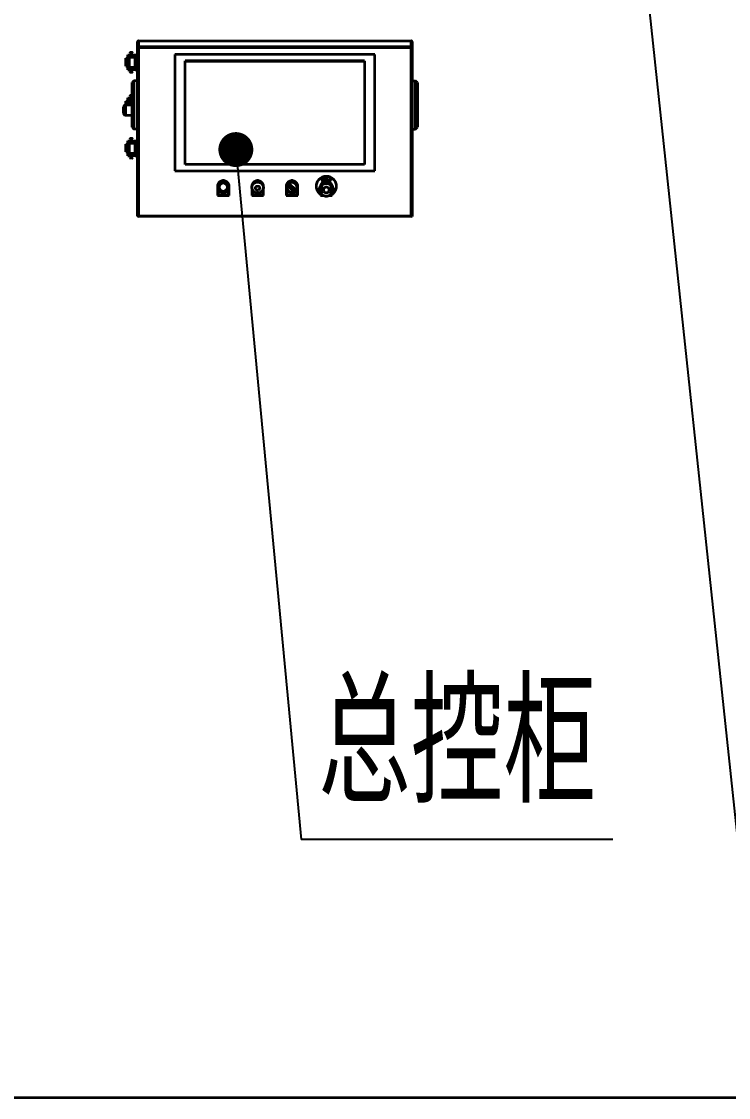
# Model space of a CAD drawing. Header units: millimetres. Extents: x 0 to 420, y 0 to 297.
# Drawn here: x 246.58 to 267.15, y 103.19 to 134.49 of the extents above; entities that cross this region are included whole.
import ezdxf

# ---------------------------------------------------------------- set-up
doc = ezdxf.new("R2010")
doc.units = ezdxf.units.MM
doc.layers.add('尺寸线层', color=150, linetype='Continuous')
doc.styles.add('SLDTEXTSTYLE0', font='TXT', dxfattribs={"width": 0.7, "bigfont": 'bigfont'})
doc.dimstyles.new('SLDDIMSTYLE1', dxfattribs={"dimtxt": 0.18, "dimasz": 1.016, "dimexe": 0, "dimexo": 0.0625, "dimgap": 0, "dimtad": 0, "dimtih": 1, "dimtoh": 1, "dimdec": 0, "dimrnd": 1e-09, "dimzin": 0, "dimdsep": 46, "dimtxsty": 'Standard', "dimblk1": 'DOT', "dimblk2": 'DOT', "dimsah": 1, "dimcen": 0.09, "dimadec": 0, "dimazin": 0, "dimtfac": 1.016, "dimtdec": 0, "dimtofl": 0, "dimtmove": 0, "dimatfit": 3, "dimldrblk": 'DOT', "dimfxl": 0, "dimfrac": 2, "dimtolj": 1, "dimtzin": 0, "dimarcsym": 0})

# ---------------------------------------------------------------- blocks, each defined once
blk = doc.blocks.new('_Dot')
at = {"color": 0, "linetype": 'ByBlock', "lineweight": -2}
blk.add_line((-0.5, 0), (-1, 0), dxfattribs=at)
at = {"color": 0, "linetype": 'ByBlock', "const_width": 0.5}
blk.add_lwpolyline([(-0.25, 0, 1), (0.25, 0, 1)], format="xyb", close=True, dxfattribs=at)
blk = doc.blocks.new('SW_NOTE_0_11')
at = {"layer": '尺寸线层', "color": 0}
blk.add_line((9.074, 0), (0, 0), dxfattribs=at)
at = {"layer": '尺寸线层', "color": 0, "insert": (0.498, 4.574), "char_height": 3.5, "attachment_point": 1, "style": 'SLDTEXTSTYLE0'}
blk.add_mtext('总控柜', dxfattribs=at)

msp = doc.modelspace()

# ---------------------------------------------------------------- linework, layer by layer
at = {"color": 7, "linetype": 'Continuous', "lineweight": 35}
for p, q in [((249.9484, 133.8872), (249.9484, 133.9021)), ((249.9484, 133.7403), (249.9484, 133.8872)), ((249.9484, 128.848), (249.9484, 133.7403)), ((249.9784, 133.9321), (257.9184, 133.9321)), ((249.9784, 133.9255), (249.9784, 133.7686)), ((257.9184, 133.9255), (249.9784, 133.9255)), ((257.9184, 133.9255), (249.9784, 133.9255)), ((249.9784, 133.7303), (249.9784, 133.7686)), ((249.9784, 133.7686), (257.9184, 133.7686)), ((257.9184, 133.7303), (249.9784, 133.7303)), ((249.9784, 133.7303), (249.9784, 128.838)), ((257.9184, 133.7686), (257.9184, 133.9255)), ((257.9184, 133.7303), (257.9184, 133.7686)), ((257.9184, 128.838), (257.9184, 133.7303)), ((257.9484, 133.9021), (257.9484, 133.8872)), ((257.9484, 133.8872), (257.9484, 133.7403)), ((257.9484, 133.7403), (257.9484, 128.818)), ((249.6134, 133.4241), (249.6734, 133.4241)), ((249.6134, 133.4121), (249.6134, 133.4241)), ((249.6134, 133.4121), (249.6734, 133.4121)), ((249.6134, 133.3821), (249.6134, 133.4121)), ((249.6134, 133.3821), (249.6734, 133.3821)), ((249.6134, 133.2321), (249.6134, 133.3821)), ((249.6734, 133.447), (249.6734, 133.527)), ((249.6734, 133.527), (249.7234, 133.527)), ((249.6734, 133.1672), (249.6734, 133.447)), ((249.6734, 133.447), (249.7234, 133.447)), ((249.7234, 133.4471), (249.7234, 133.5271)), ((249.7234, 133.5271), (249.8884, 133.5271)), ((249.8884, 133.4471), (249.7234, 133.4471)), ((249.7234, 133.1672), (249.7234, 133.447)), ((249.7334, 133.5901), (249.7334, 133.5821)), ((249.8034, 133.5901), (249.7334, 133.5901)), ((249.8034, 133.5821), (249.7334, 133.5821)), ((249.7354, 133.5921), (249.8014, 133.5921)), ((249.7484, 133.5821), (249.7484, 133.5271)), ((249.7884, 133.5271), (249.7884, 133.5821)), ((249.8034, 133.5821), (249.8034, 133.5901)), ((249.8834, 133.1971), (249.8834, 133.4171)), ((249.8834, 133.4171), (249.8884, 133.4171)), ((249.8884, 133.5271), (249.9184, 133.5271)), ((249.8884, 133.4871), (249.8884, 133.5271)), ((249.8884, 133.4871), (249.9184, 133.4871)), ((249.8884, 133.4171), (249.8884, 133.4871)), ((249.9184, 133.5371), (249.9484, 133.5371)), ((249.9184, 133.4871), (249.9184, 133.5371)), ((249.9484, 133.4871), (249.9184, 133.4871)), ((249.9184, 133.1271), (249.9184, 133.4871)), ((256.8609, 133.5365), (251.0359, 133.5365)), ((251.0359, 133.5365), (251.0359, 130.1535)), ((256.5609, 133.348), (251.3359, 133.348)), ((251.3359, 133.3447), (251.3359, 133.348)), ((256.5609, 133.3447), (256.5609, 133.348)), ((256.8609, 130.1535), (256.8609, 133.5365)), ((249.6134, 133.2321), (249.6734, 133.2321)), ((249.6134, 133.2139), (249.6134, 133.2321)), ((249.6134, 133.2139), (249.6734, 133.2139)), ((249.6134, 133.2121), (249.6134, 133.2139)), ((249.6134, 133.2121), (249.6734, 133.2121)), ((249.6134, 133.2001), (249.6134, 133.2121)), ((249.6134, 133.2001), (249.6734, 133.2001)), ((249.6734, 133.1672), (249.7234, 133.1672)), ((249.6734, 133.0872), (249.6734, 133.1672)), ((249.6734, 133.0872), (249.7234, 133.0872)), ((249.7234, 133.1671), (249.8884, 133.1671)), ((249.7234, 133.0871), (249.7234, 133.1671)), ((249.8884, 133.0871), (249.7234, 133.0871)), ((249.7484, 133.0871), (249.7484, 133.0321)), ((249.7884, 133.0321), (249.7884, 133.0871)), ((249.8834, 133.1971), (249.8884, 133.1971)), ((249.8884, 133.1271), (249.8884, 133.1971)), ((249.8884, 133.1271), (249.9184, 133.1271)), ((249.8884, 133.0871), (249.8884, 133.1271)), ((249.8884, 133.0871), (249.9184, 133.0871)), ((249.9184, 133.1271), (249.9484, 133.1271)), ((249.9184, 133.0771), (249.9184, 133.1271)), ((249.9484, 133.0771), (249.9184, 133.0771)), ((251.3359, 133.3447), (256.5609, 133.3447)), ((251.3359, 130.3386), (251.3359, 133.3447)), ((256.5609, 133.3447), (256.5609, 130.3386)), ((249.7334, 133.0321), (249.7334, 133.0241)), ((249.8034, 133.0321), (249.7334, 133.0321)), ((249.7334, 133.0241), (249.8034, 133.0241)), ((249.8014, 133.0221), (249.7354, 133.0221)), ((249.8306, 132.7493), (249.7984, 132.7171)), ((249.8034, 133.0241), (249.8034, 133.0321)), ((249.8484, 132.7671), (249.8306, 132.7493)), ((249.8306, 131.385), (249.8306, 132.7493)), ((249.8484, 132.7671), (249.8484, 131.3671)), ((249.9484, 132.7671), (249.8484, 132.7671)), ((257.9484, 132.7671), (258.0484, 132.7671)), ((258.0484, 131.3671), (258.0484, 132.7671)), ((258.0663, 132.7493), (258.0484, 132.7671)), ((258.0663, 132.7493), (258.0663, 131.385)), ((258.0984, 132.7171), (258.0663, 132.7493)), ((249.7984, 131.4171), (249.7984, 132.7171)), ((258.0984, 132.7171), (258.0984, 131.4171)), ((249.6134, 132.1741), (249.6734, 132.1741)), ((249.6134, 132.1621), (249.6134, 132.1741)), ((249.6134, 132.1621), (249.6734, 132.1621)), ((249.6134, 132.1321), (249.6134, 132.1621)), ((249.6134, 132.0657), (249.6134, 132.1321)), ((249.6134, 132.1321), (249.6734, 132.1321)), ((249.6734, 132.197), (249.6734, 132.277)), ((249.6734, 132.277), (249.7234, 132.277)), ((249.6734, 132.0657), (249.6734, 132.197)), ((249.6734, 132.197), (249.7234, 132.197)), ((249.7234, 132.1971), (249.7234, 132.2771)), ((249.7234, 132.2771), (249.7984, 132.2771)), ((249.7984, 132.1971), (249.7234, 132.1971)), ((249.7234, 132.0657), (249.7234, 132.197)), ((249.7334, 132.3401), (249.7334, 132.3321)), ((249.7984, 132.3401), (249.7334, 132.3401)), ((249.7984, 132.3321), (249.7334, 132.3321)), ((249.7354, 132.3421), (249.7984, 132.3421)), ((249.7484, 132.3321), (249.7484, 132.2771)), ((249.7884, 132.2771), (249.7884, 132.3321)), ((249.5484, 131.8157), (249.5484, 132.0157)), ((249.5984, 132.0657), (249.5984, 131.7657)), ((249.5984, 132.0657), (249.7984, 132.0657)), ((249.5984, 131.7657), (249.7984, 131.7657)), ((249.7984, 131.4171), (249.8306, 131.385)), ((249.8306, 131.385), (249.8484, 131.3671)), ((249.9484, 131.3671), (249.8484, 131.3671)), ((257.9484, 131.3671), (258.0484, 131.3671)), ((258.0484, 131.3671), (258.0663, 131.385)), ((258.0663, 131.385), (258.0984, 131.4171)), ((249.6134, 130.9241), (249.6734, 130.9241)), ((249.6134, 130.9121), (249.6134, 130.9241)), ((249.6134, 130.9121), (249.6734, 130.9121)), ((249.6134, 130.8821), (249.6134, 130.9121)), ((249.6134, 130.8821), (249.6734, 130.8821)), ((249.6134, 130.7321), (249.6134, 130.8821)), ((249.6734, 130.947), (249.6734, 131.027)), ((249.6734, 131.027), (249.7234, 131.027)), ((249.6734, 130.6672), (249.6734, 130.947)), ((249.6734, 130.947), (249.7234, 130.947)), ((249.7234, 130.9471), (249.7234, 131.0271)), ((249.7234, 131.0271), (249.8884, 131.0271)), ((249.8884, 130.9471), (249.7234, 130.9471)), ((249.7234, 130.6672), (249.7234, 130.947)), ((249.7334, 131.0901), (249.7334, 131.0821)), ((249.8034, 131.0901), (249.7334, 131.0901)), ((249.8034, 131.0821), (249.7334, 131.0821)), ((249.7354, 131.0921), (249.8014, 131.0921)), ((249.7484, 131.0821), (249.7484, 131.0271)), ((249.7884, 131.0271), (249.7884, 131.0821)), ((249.8034, 131.0821), (249.8034, 131.0901)), ((249.8834, 130.9171), (249.8884, 130.9171)), ((249.8834, 130.6971), (249.8834, 130.9171)), ((249.8884, 130.9871), (249.8884, 131.0271)), ((249.8884, 131.0271), (249.9184, 131.0271)), ((249.8884, 130.9871), (249.9184, 130.9871)), ((249.8884, 130.9171), (249.8884, 130.9871)), ((249.9184, 131.0371), (249.9484, 131.0371)), ((249.9184, 130.9871), (249.9184, 131.0371)), ((249.9484, 130.9871), (249.9184, 130.9871)), ((249.9184, 130.6271), (249.9184, 130.9871)), ((249.6134, 130.7321), (249.6734, 130.7321)), ((249.6134, 130.7139), (249.6134, 130.7321)), ((249.6134, 130.7139), (249.6734, 130.7139)), ((249.6134, 130.7121), (249.6134, 130.7139)), ((249.6134, 130.7121), (249.6734, 130.7121)), ((249.6134, 130.7001), (249.6134, 130.7121)), ((249.6134, 130.7001), (249.6734, 130.7001)), ((249.6734, 130.5872), (249.6734, 130.6672)), ((249.6734, 130.6672), (249.7234, 130.6672)), ((249.6734, 130.5872), (249.7234, 130.5872)), ((249.7234, 130.6671), (249.8884, 130.6671)), ((249.7234, 130.5871), (249.7234, 130.6671)), ((249.8884, 130.5871), (249.7234, 130.5871)), ((249.7334, 130.5321), (249.7334, 130.5241)), ((249.8034, 130.5321), (249.7334, 130.5321)), ((249.7484, 130.5871), (249.7484, 130.5321)), ((249.7884, 130.5321), (249.7884, 130.5871)), ((249.8034, 130.5241), (249.8034, 130.5321)), ((249.8834, 130.6971), (249.8884, 130.6971)), ((249.8884, 130.6271), (249.8884, 130.6971)), ((249.8884, 130.6271), (249.9184, 130.6271)), ((249.8884, 130.5871), (249.8884, 130.6271)), ((249.8884, 130.5871), (249.9184, 130.5871)), ((249.9184, 130.6271), (249.9484, 130.6271)), ((249.9184, 130.5771), (249.9184, 130.6271)), ((249.9484, 130.5771), (249.9184, 130.5771)), ((249.7334, 130.5241), (249.8034, 130.5241)), ((249.8014, 130.5221), (249.7354, 130.5221)), ((256.5609, 130.3386), (251.3359, 130.3386)), ((251.0359, 130.1535), (256.8609, 130.1535)), ((255.2965, 129.9132), (255.3174, 129.9132)), ((255.2965, 129.8783), (255.2965, 129.9132)), ((255.3174, 129.9099), (255.2999, 129.9099)), ((255.2999, 129.9099), (255.2999, 129.9096)), ((255.2999, 129.9096), (255.2999, 129.8989)), ((255.3174, 129.9096), (255.2999, 129.9096)), ((255.3174, 129.9132), (255.3174, 129.9096)), ((255.3222, 129.8783), (255.3271, 129.9132)), ((255.3291, 129.9038), (255.3255, 129.8786)), ((255.3291, 129.9034), (255.3255, 129.8783)), ((255.3271, 129.9132), (255.3276, 129.9132)), ((255.3276, 129.9132), (255.3428, 129.8845)), ((255.3425, 129.8786), (255.3291, 129.9038)), ((255.3291, 129.9038), (255.3291, 129.9034)), ((255.3425, 129.8783), (255.3291, 129.9034)), ((255.3428, 129.8845), (255.3581, 129.9132)), ((255.3566, 129.9037), (255.3432, 129.8786)), ((255.3566, 129.9034), (255.3432, 129.8783)), ((255.3602, 129.8786), (255.3566, 129.9037)), ((255.3566, 129.9037), (255.3566, 129.9034)), ((255.3602, 129.8783), (255.3566, 129.9034)), ((255.3581, 129.9132), (255.3586, 129.9132)), ((255.3586, 129.9132), (255.3635, 129.8783)), ((255.3711, 129.9132), (255.392, 129.9132)), ((255.3711, 129.8783), (255.3711, 129.9132)), ((255.392, 129.9099), (255.3744, 129.9099)), ((255.3744, 129.9099), (255.3744, 129.9096)), ((255.3744, 129.9096), (255.3744, 129.8989)), ((255.392, 129.9096), (255.3744, 129.9096)), ((255.392, 129.9132), (255.392, 129.9096)), ((255.3986, 129.9132), (255.4061, 129.9132)), ((255.3986, 129.8783), (255.3986, 129.9132)), ((255.4089, 129.9099), (255.402, 129.9099)), ((255.402, 129.9099), (255.402, 129.9096)), ((255.402, 129.9096), (255.402, 129.898)), ((255.4089, 129.9096), (255.402, 129.9096)), ((255.4089, 129.9099), (255.4089, 129.9096)), ((255.4186, 129.9042), (255.4186, 129.9039)), ((255.4479, 129.9108), (255.4479, 129.9105)), ((255.4647, 129.9076), (255.4618, 129.905)), ((255.4647, 129.9072), (255.4618, 129.9047)), ((255.4618, 129.905), (255.4618, 129.9047)), ((255.4746, 129.9132), (255.4955, 129.9132)), ((255.4746, 129.8783), (255.4746, 129.9132)), ((255.4955, 129.9099), (255.478, 129.9099)), ((255.478, 129.9099), (255.478, 129.9096)), ((255.478, 129.9096), (255.478, 129.8989)), ((255.4955, 129.9096), (255.478, 129.9096)), ((255.4955, 129.9132), (255.4955, 129.9096)), ((255.5022, 129.9132), (255.5029, 129.9132)), ((255.5022, 129.8783), (255.5022, 129.9132)), ((255.5029, 129.9132), (255.5273, 129.8857)), ((255.5299, 129.8786), (255.5055, 129.906)), ((255.5055, 129.906), (255.5055, 129.9057)), ((255.5299, 129.8783), (255.5055, 129.9057)), ((255.5055, 129.9057), (255.5055, 129.8783)), ((255.5273, 129.9132), (255.5307, 129.9132)), ((255.5273, 129.8857), (255.5273, 129.9132)), ((255.5307, 129.9132), (255.5307, 129.8783)), ((255.558, 129.9108), (255.558, 129.9105)), ((255.5744, 129.9071), (255.5714, 129.905)), ((255.5744, 129.9068), (255.5714, 129.9047)), ((255.5714, 129.905), (255.5714, 129.9047)), ((255.5791, 129.9132), (255.5829, 129.9132)), ((255.591, 129.8949), (255.5791, 129.9132)), ((255.591, 129.8952), (255.5793, 129.9132)), ((255.5829, 129.9132), (255.5926, 129.8982)), ((255.5926, 129.8982), (255.6024, 129.9132)), ((255.6062, 129.9132), (255.5943, 129.8949)), ((255.606, 129.9132), (255.5943, 129.8952)), ((255.6024, 129.9132), (255.6062, 129.9132)), ((252.2784, 129.6952), (252.2784, 129.4313)), ((252.2784, 129.6952), (252.2784, 129.4313)), ((252.279, 129.6952), (252.279, 129.6752)), ((252.6178, 129.6752), (252.6178, 129.6952)), ((252.6184, 129.4313), (252.6184, 129.6952)), ((252.6184, 129.4313), (252.6184, 129.6952)), ((253.2784, 129.6952), (253.2784, 129.4313)), ((253.2784, 129.6952), (253.2784, 129.4313)), ((253.6184, 129.4313), (253.6184, 129.6952)), ((253.6184, 129.4313), (253.6184, 129.6952)), ((254.2784, 129.6952), (254.2784, 129.4313)), ((254.2784, 129.6952), (254.2784, 129.4313)), ((254.279, 129.6952), (254.279, 129.6752)), ((254.3006, 129.6752), (254.3006, 129.6685)), ((254.3359, 129.7452), (254.3359, 129.7151)), ((254.36, 129.7718), (254.3388, 129.7518)), ((254.3388, 129.7518), (254.3388, 129.7218)), ((254.3388, 129.7218), (254.36, 129.7418)), ((254.339, 129.7078), (254.5229, 129.5345)), ((254.3671, 129.7318), (254.3459, 129.7118)), ((254.3459, 129.7118), (254.5298, 129.5385)), ((254.36, 129.7418), (254.36, 129.7718)), ((254.551, 129.5585), (254.3671, 129.7318)), ((254.3742, 129.7718), (254.3742, 129.7418)), ((254.558, 129.5985), (254.3742, 129.7718)), ((254.3742, 129.7418), (254.558, 129.5685)), ((254.4794, 129.6217), (254.4628, 129.6061)), ((254.4628, 129.6061), (254.5287, 129.544)), ((254.4628, 129.6061), (254.5287, 129.544)), ((254.5453, 129.5596), (254.4794, 129.6217)), ((254.558, 129.5685), (254.558, 129.5985)), ((254.561, 129.5618), (254.561, 129.5919)), ((254.5963, 129.6685), (254.5963, 129.6752)), ((254.6178, 129.6752), (254.6178, 129.6952)), ((254.6184, 129.4313), (254.6184, 129.6952)), ((254.6184, 129.4313), (254.6184, 129.6952)), ((255.1484, 129.7052), (255.1484, 129.6986)), ((255.2484, 129.6218), (255.2484, 129.5984)), ((255.2749, 129.5954), (255.2749, 129.5951)), ((255.3232, 129.6974), (255.2901, 129.6863)), ((255.2901, 129.6863), (255.3004, 129.6804)), ((255.2904, 129.6864), (255.3004, 129.6807)), ((255.2909, 129.5954), (255.2909, 129.5951)), ((255.3174, 129.8786), (255.2965, 129.8786)), ((255.3174, 129.8783), (255.2965, 129.8783)), ((255.2999, 129.8989), (255.3174, 129.8989)), ((255.3174, 129.8956), (255.2999, 129.8956)), ((255.2999, 129.8956), (255.2999, 129.8953)), ((255.2999, 129.8953), (255.2999, 129.8818)), ((255.3174, 129.8953), (255.2999, 129.8953)), ((255.2999, 129.8818), (255.3174, 129.8818)), ((255.3004, 129.6807), (255.3004, 129.6804)), ((255.314, 129.6728), (255.3232, 129.6676)), ((255.314, 129.6728), (255.314, 129.6725)), ((255.314, 129.6725), (255.3232, 129.6672)), ((255.3174, 129.8989), (255.3174, 129.8953)), ((255.3174, 129.8818), (255.3174, 129.8783)), ((255.3255, 129.8786), (255.3222, 129.8786)), ((255.3255, 129.8783), (255.3222, 129.8783)), ((255.3232, 129.6672), (255.3232, 129.6974)), ((255.3255, 129.8786), (255.3255, 129.8783)), ((255.3432, 129.8786), (255.3425, 129.8786)), ((255.3425, 129.8786), (255.3425, 129.8783)), ((255.3432, 129.8783), (255.3425, 129.8783)), ((255.3432, 129.8786), (255.3432, 129.8783)), ((255.3635, 129.8786), (255.3602, 129.8786)), ((255.3602, 129.8786), (255.3602, 129.8783)), ((255.3635, 129.8783), (255.3602, 129.8783)), ((255.392, 129.8786), (255.3711, 129.8786)), ((255.392, 129.8783), (255.3711, 129.8783)), ((255.3744, 129.8989), (255.392, 129.8989)), ((255.392, 129.8956), (255.3744, 129.8956)), ((255.3744, 129.8956), (255.3744, 129.8953)), ((255.3744, 129.8953), (255.3744, 129.8818)), ((255.392, 129.8953), (255.3744, 129.8953)), ((255.3744, 129.8818), (255.392, 129.8818)), ((255.392, 129.8989), (255.392, 129.8953)), ((255.392, 129.8818), (255.392, 129.8783)), ((255.402, 129.8786), (255.3986, 129.8786)), ((255.402, 129.8783), (255.3986, 129.8783)), ((255.402, 129.898), (255.4088, 129.8979)), ((255.4047, 129.8947), (255.402, 129.8947)), ((255.402, 129.8947), (255.402, 129.8944)), ((255.402, 129.8944), (255.402, 129.8783)), ((255.4047, 129.8944), (255.402, 129.8944)), ((255.4183, 129.8786), (255.4047, 129.8947)), ((255.4047, 129.8947), (255.4047, 129.8944)), ((255.4183, 129.8783), (255.4047, 129.8944)), ((255.4088, 129.8947), (255.4088, 129.8944)), ((255.4088, 129.8944), (255.4224, 129.8783)), ((255.4221, 129.8786), (255.4183, 129.8786)), ((255.4183, 129.8786), (255.4183, 129.8783)), ((255.4224, 129.8783), (255.4183, 129.8783)), ((255.4314, 129.8962), (255.4314, 129.8959)), ((255.4326, 129.8843), (255.4326, 129.884)), ((255.4487, 129.8777), (255.4487, 129.8774)), ((255.4514, 129.8953), (255.467, 129.8953)), ((255.4514, 129.8917), (255.4514, 129.8953)), ((255.4637, 129.892), (255.4514, 129.892)), ((255.4637, 129.8917), (255.4514, 129.8917)), ((255.4637, 129.892), (255.4637, 129.8917)), ((255.4955, 129.8786), (255.4746, 129.8786)), ((255.4955, 129.8783), (255.4746, 129.8783)), ((255.478, 129.8989), (255.4955, 129.8989)), ((255.4955, 129.8956), (255.478, 129.8956)), ((255.478, 129.8956), (255.478, 129.8953)), ((255.478, 129.8953), (255.478, 129.8818)), ((255.4955, 129.8953), (255.478, 129.8953)), ((255.478, 129.8818), (255.4955, 129.8818)), ((255.4955, 129.8989), (255.4955, 129.8953)), ((255.4955, 129.8818), (255.4955, 129.8783)), ((255.5055, 129.8786), (255.5022, 129.8786)), ((255.5055, 129.8783), (255.5022, 129.8783)), ((255.5307, 129.8786), (255.5299, 129.8786)), ((255.5299, 129.8786), (255.5299, 129.8783)), ((255.5307, 129.8783), (255.5299, 129.8783)), ((255.5416, 129.896), (255.5416, 129.8957)), ((255.543, 129.8838), (255.543, 129.8835)), ((255.5582, 129.8777), (255.5582, 129.8774)), ((255.5752, 129.7068), (255.5635, 129.6964)), ((255.5714, 129.8868), (255.5744, 129.8847)), ((255.591, 129.8952), (255.591, 129.8949)), ((255.591, 129.8783), (255.591, 129.8949)), ((255.5943, 129.8786), (255.591, 129.8786)), ((255.5943, 129.8783), (255.591, 129.8783)), ((255.5943, 129.8952), (255.5943, 129.8949)), ((255.5943, 129.8949), (255.5943, 129.8783)), ((255.6059, 129.5951), (255.6059, 129.5954)), ((255.622, 129.5951), (255.622, 129.5954)), ((255.6484, 129.5984), (255.6484, 129.6218)), ((255.7484, 129.6986), (255.7484, 129.7052)), ((252.2784, 129.4313), (252.6184, 129.4313)), ((252.2784, 129.4313), (252.6184, 129.4313)), ((252.3893, 129.5256), (252.2984, 129.5256)), ((252.2984, 129.5256), (252.2984, 129.4501)), ((252.3893, 129.5256), (252.2984, 129.5256)), ((252.2984, 129.5256), (252.2984, 129.4501)), ((252.2984, 129.4518), (252.5984, 129.4518)), ((252.2984, 129.4518), (252.5984, 129.4518)), ((252.2984, 129.4501), (252.5984, 129.4501)), ((252.2984, 129.4501), (252.5984, 129.4501)), ((252.5984, 129.5256), (252.5075, 129.5256)), ((252.5984, 129.5256), (252.5075, 129.5256)), ((252.5984, 129.4501), (252.5984, 129.5256)), ((252.5984, 129.4501), (252.5984, 129.5256)), ((253.2784, 129.4313), (253.6184, 129.4313)), ((253.2784, 129.4313), (253.6184, 129.4313)), ((253.3726, 129.5256), (253.2984, 129.5256)), ((253.2984, 129.5256), (253.2984, 129.4501)), ((253.3726, 129.5256), (253.2984, 129.5256)), ((253.2984, 129.5256), (253.2984, 129.4501)), ((253.2984, 129.4518), (253.5984, 129.4518)), ((253.2984, 129.4518), (253.5984, 129.4518)), ((253.2984, 129.4501), (253.5984, 129.4501)), ((253.2984, 129.4501), (253.5984, 129.4501)), ((253.3182, 129.568), (253.3206, 129.5653)), ((253.5984, 129.5256), (253.5243, 129.5256)), ((253.5984, 129.5256), (253.5243, 129.5256)), ((253.5763, 129.5653), (253.5786, 129.568)), ((253.5984, 129.4501), (253.5984, 129.5256)), ((253.5984, 129.4501), (253.5984, 129.5256)), ((254.2784, 129.4313), (254.6184, 129.4313)), ((254.2784, 129.4313), (254.6184, 129.4313)), ((254.3893, 129.5256), (254.2984, 129.5256)), ((254.2984, 129.5256), (254.2984, 129.4501)), ((254.3893, 129.5256), (254.2984, 129.5256)), ((254.2984, 129.5256), (254.2984, 129.4501)), ((254.2984, 129.4518), (254.5984, 129.4518)), ((254.2984, 129.4518), (254.5984, 129.4518)), ((254.2984, 129.4501), (254.5984, 129.4501)), ((254.2984, 129.4501), (254.5984, 129.4501)), ((254.5984, 129.5256), (254.5075, 129.5256)), ((254.5984, 129.5256), (254.5075, 129.5256)), ((254.5287, 129.544), (254.5453, 129.5596)), ((254.5287, 129.544), (254.5452, 129.5596)), ((254.5287, 129.544), (254.5287, 129.544)), ((254.5298, 129.5385), (254.551, 129.5585)), ((254.5366, 129.5345), (254.5578, 129.5545)), ((254.5984, 129.4501), (254.5984, 129.5256)), ((254.5984, 129.4501), (254.5984, 129.5256)), ((255.2784, 129.4991), (255.2784, 129.4313)), ((255.2784, 129.4313), (255.3559, 129.4313)), ((255.2984, 129.4737), (255.2984, 129.4501)), ((255.2984, 129.4518), (255.3227, 129.4518)), ((255.2984, 129.4501), (255.3249, 129.4501)), ((255.3216, 129.4837), (255.3332, 129.4939)), ((255.3216, 129.4834), (255.3334, 129.4937)), ((255.3216, 129.4837), (255.3216, 129.4834)), ((255.541, 129.4313), (255.6184, 129.4313)), ((255.5737, 129.5229), (255.5669, 129.4858)), ((255.5669, 129.4858), (255.6068, 129.5038)), ((255.567, 129.4862), (255.6065, 129.504)), ((255.572, 129.4501), (255.5984, 129.4501)), ((255.5828, 129.5176), (255.5737, 129.5229)), ((255.5742, 129.4518), (255.5984, 129.4518)), ((255.5965, 129.5101), (255.5965, 129.5098)), ((255.6068, 129.5038), (255.5965, 129.5098)), ((255.5984, 129.4501), (255.5984, 129.4737)), ((255.6184, 129.4313), (255.6184, 129.4991)), ((249.9784, 128.838), (257.9184, 128.838)), ((249.9784, 128.818), (249.9784, 128.838)), ((257.9467, 128.818), (249.9784, 128.818)), ((60.597, 103.1922), (370.597, 103.1922))]:
    msp.add_line(p, q, dxfattribs=at)
at = {"color": 7, "linetype": 'Continuous', "lineweight": 35, "flags": 128}
for points in [[(249.9484, 133.7403), (249.949, 133.7383), (249.9507, 133.7364), (249.9535, 133.7347), (249.9572, 133.7332), (249.9618, 133.7319), (249.967, 133.731), (249.9726, 133.7304), (249.9784, 133.7303)], [(257.9184, 133.7303), (257.9243, 133.7304), (257.9299, 133.731), (257.9351, 133.7319), (257.9397, 133.7332), (257.9434, 133.7347), (257.9462, 133.7364), (257.9479, 133.7383), (257.9484, 133.7403)], [(255.4484, 129.988), (255.416, 129.9864), (255.3839, 129.9814), (255.3526, 129.9732), (255.3225, 129.9619), (255.2938, 129.9475), (255.2669, 129.9304), (255.2421, 129.9105), (255.2198, 129.8883), (255.2001, 129.8639), (255.1834, 129.8377), (255.1697, 129.8099), (255.1594, 129.7809), (255.1524, 129.751), (255.1489, 129.7205), (255.1484, 129.7052)], [(255.4484, 129.9814), (255.416, 129.9797), (255.3839, 129.9747), (255.3526, 129.9665), (255.3225, 129.9552), (255.2938, 129.9409), (255.2669, 129.9237), (255.2421, 129.9039), (255.2198, 129.8816), (255.2001, 129.8573), (255.1834, 129.831), (255.1697, 129.8032), (255.1594, 129.7742), (255.1524, 129.7443), (255.1489, 129.7139), (255.1489, 129.6833), (255.1524, 129.6528), (255.1594, 129.6229), (255.1697, 129.5939), (255.1834, 129.5661), (255.2001, 129.5399), (255.2198, 129.5155), (255.2421, 129.4933), (255.2669, 129.4734), (255.2784, 129.4656)], [(255.7484, 129.7052), (255.748, 129.7205), (255.7445, 129.751), (255.7375, 129.7809), (255.7271, 129.8099), (255.7135, 129.8377), (255.6967, 129.8639), (255.6771, 129.8883), (255.6547, 129.9105), (255.63, 129.9304), (255.6031, 129.9475), (255.5744, 129.9619), (255.5442, 129.9732), (255.5129, 129.9814), (255.4809, 129.9864), (255.4484, 129.988)], [(255.6184, 129.4656), (255.63, 129.4734), (255.6547, 129.4933), (255.6771, 129.5155), (255.6967, 129.5399), (255.7135, 129.5661), (255.7271, 129.5939), (255.7375, 129.6229), (255.7445, 129.6528), (255.748, 129.6833), (255.748, 129.7139), (255.7445, 129.7443), (255.7375, 129.7742), (255.7271, 129.8032), (255.7135, 129.831), (255.6967, 129.8573), (255.6771, 129.8816), (255.6547, 129.9039), (255.63, 129.9237), (255.6031, 129.9409), (255.5744, 129.9552), (255.5442, 129.9665), (255.5129, 129.9747), (255.4809, 129.9797), (255.4484, 129.9814)], [(252.6184, 129.7052), (252.6165, 129.7291), (252.6109, 129.7525), (252.6016, 129.7748), (252.5889, 129.7955), (252.5731, 129.8142), (252.5544, 129.8305), (252.5334, 129.844), (252.5105, 129.8544), (252.4863, 129.8615), (252.4611, 129.865), (252.4357, 129.865), (252.4106, 129.8615), (252.3863, 129.8544), (252.3634, 129.844), (252.3424, 129.8305), (252.3238, 129.8142), (252.308, 129.7955), (252.2953, 129.7748), (252.286, 129.7525), (252.2803, 129.7291), (252.2784, 129.7052)], [(252.6184, 129.7052), (252.6165, 129.7291), (252.6109, 129.7525), (252.6016, 129.7748), (252.5889, 129.7955), (252.5731, 129.8142), (252.5544, 129.8305), (252.5334, 129.844), (252.5105, 129.8544), (252.4863, 129.8615), (252.4611, 129.865), (252.4357, 129.865), (252.4106, 129.8615), (252.3863, 129.8544), (252.3634, 129.844), (252.3424, 129.8305), (252.3238, 129.8142), (252.308, 129.7955), (252.2953, 129.7748), (252.286, 129.7525), (252.2803, 129.7291), (252.2784, 129.7052)], [(252.6184, 129.6952), (252.6165, 129.7191), (252.6109, 129.7425), (252.6016, 129.7648), (252.5889, 129.7855), (252.5731, 129.8042), (252.5544, 129.8205), (252.5334, 129.834), (252.5105, 129.8444), (252.4863, 129.8515), (252.4611, 129.855), (252.4357, 129.855), (252.4106, 129.8515), (252.3863, 129.8444), (252.3634, 129.834), (252.3424, 129.8205), (252.3238, 129.8042), (252.308, 129.7855), (252.2953, 129.7648), (252.286, 129.7425), (252.2803, 129.7191), (252.2784, 129.6952)], [(252.6184, 129.6952), (252.6165, 129.7191), (252.6109, 129.7425), (252.6016, 129.7648), (252.5889, 129.7855), (252.5731, 129.8042), (252.5544, 129.8205), (252.5334, 129.834), (252.5105, 129.8444), (252.4863, 129.8515), (252.4611, 129.855), (252.4357, 129.855), (252.4106, 129.8515), (252.3863, 129.8444), (252.3634, 129.834), (252.3424, 129.8205), (252.3238, 129.8042), (252.308, 129.7855), (252.2953, 129.7648), (252.286, 129.7425), (252.2803, 129.7191), (252.2784, 129.6952)], [(252.4484, 129.8349), (252.4238, 129.8332), (252.3996, 129.8281), (252.3765, 129.8198), (252.355, 129.8084), (252.3354, 129.7941), (252.3182, 129.7773), (252.3038, 129.7584), (252.2925, 129.7376), (252.2845, 129.7156), (252.2801, 129.6927), (252.2792, 129.6694), (252.2819, 129.6462), (252.2881, 129.6236), (252.2978, 129.6022), (252.3107, 129.5823), (252.3265, 129.5644), (252.3449, 129.5488), (252.3655, 129.5359), (252.3879, 129.5261), (252.4116, 129.5193), (252.4361, 129.5159), (252.4608, 129.5159), (252.4853, 129.5193), (252.509, 129.5261), (252.5313, 129.5359), (252.552, 129.5488), (252.5704, 129.5644), (252.5862, 129.5823), (252.5991, 129.6022), (252.6088, 129.6236), (252.615, 129.6462), (252.6177, 129.6694), (252.6168, 129.6927), (252.6123, 129.7156), (252.6043, 129.7376), (252.593, 129.7584), (252.5786, 129.7773), (252.5615, 129.7941), (252.5419, 129.8084), (252.5203, 129.8198), (252.4972, 129.8281), (252.4731, 129.8332), (252.4484, 129.8349)], [(252.4484, 129.8146), (252.4253, 129.8128), (252.4027, 129.8077), (252.3813, 129.7994), (252.3615, 129.7879), (252.3439, 129.7737), (252.3288, 129.7571), (252.3167, 129.7385), (252.3078, 129.7183), (252.3024, 129.697), (252.3006, 129.6752), (252.3024, 129.6534), (252.3078, 129.6321), (252.3167, 129.6119), (252.3288, 129.5933), (252.3439, 129.5766), (252.3615, 129.5624), (252.3813, 129.551), (252.4027, 129.5426), (252.4253, 129.5375), (252.4484, 129.5358), (252.4716, 129.5375), (252.4941, 129.5426), (252.5156, 129.551), (252.5353, 129.5624), (252.553, 129.5766), (252.5681, 129.5933), (252.5802, 129.6119), (252.5891, 129.6321), (252.5945, 129.6534), (252.5963, 129.6752), (252.5945, 129.697), (252.5891, 129.7183), (252.5802, 129.7385), (252.5681, 129.7571), (252.553, 129.7737), (252.5353, 129.7879), (252.5156, 129.7994), (252.4941, 129.8077), (252.4716, 129.8128), (252.4484, 129.8146)], [(252.3006, 129.6769), (252.3024, 129.6567), (252.3078, 129.6355), (252.3167, 129.6153), (252.3288, 129.5966), (252.3439, 129.58), (252.3615, 129.5658), (252.3813, 129.5543), (252.4027, 129.546), (252.4253, 129.5409), (252.4484, 129.5392), (252.4716, 129.5409), (252.4941, 129.546), (252.5156, 129.5543), (252.5353, 129.5658), (252.553, 129.58), (252.5681, 129.5966), (252.5802, 129.6153), (252.5891, 129.6355), (252.5945, 129.6567), (252.5963, 129.6769)], [(252.4484, 129.7887), (252.4275, 129.787), (252.4073, 129.7818), (252.3882, 129.7735), (252.371, 129.7621), (252.3562, 129.7481), (252.3442, 129.7319), (252.3353, 129.714), (252.3299, 129.6949), (252.328, 129.6752), (252.3299, 129.6555), (252.3353, 129.6364), (252.3442, 129.6184), (252.3562, 129.6022), (252.371, 129.5883), (252.3882, 129.5769), (252.4073, 129.5685), (252.4275, 129.5634), (252.4484, 129.5617), (252.4693, 129.5634), (252.4896, 129.5685), (252.5086, 129.5769), (252.5258, 129.5883), (252.5407, 129.6022), (252.5527, 129.6184), (252.5616, 129.6364), (252.567, 129.6555), (252.5688, 129.6752), (252.567, 129.6949), (252.5616, 129.714), (252.5527, 129.7319), (252.5407, 129.7481), (252.5258, 129.7621), (252.5086, 129.7735), (252.4896, 129.7818), (252.4693, 129.787), (252.4484, 129.7887)], [(253.6184, 129.7052), (253.6165, 129.7291), (253.6109, 129.7525), (253.6016, 129.7748), (253.5889, 129.7955), (253.5731, 129.8142), (253.5544, 129.8305), (253.5334, 129.844), (253.5105, 129.8544), (253.4863, 129.8615), (253.4611, 129.865), (253.4357, 129.865), (253.4106, 129.8615), (253.3863, 129.8544), (253.3634, 129.844), (253.3424, 129.8305), (253.3238, 129.8142), (253.308, 129.7955), (253.2953, 129.7748), (253.286, 129.7525), (253.2803, 129.7291), (253.2784, 129.7052)], [(253.6184, 129.7052), (253.6165, 129.7291), (253.6109, 129.7525), (253.6016, 129.7748), (253.5889, 129.7955), (253.5731, 129.8142), (253.5544, 129.8305), (253.5334, 129.844), (253.5105, 129.8544), (253.4863, 129.8615), (253.4611, 129.865), (253.4357, 129.865), (253.4106, 129.8615), (253.3863, 129.8544), (253.3634, 129.844), (253.3424, 129.8305), (253.3238, 129.8142), (253.308, 129.7955), (253.2953, 129.7748), (253.286, 129.7525), (253.2803, 129.7291), (253.2784, 129.7052)], [(253.6184, 129.6952), (253.6165, 129.7191), (253.6109, 129.7425), (253.6016, 129.7648), (253.5889, 129.7855), (253.5731, 129.8042), (253.5544, 129.8205), (253.5334, 129.834), (253.5105, 129.8444), (253.4863, 129.8515), (253.4611, 129.855), (253.4357, 129.855), (253.4106, 129.8515), (253.3863, 129.8444), (253.3634, 129.834), (253.3424, 129.8205), (253.3238, 129.8042), (253.308, 129.7855), (253.2953, 129.7648), (253.286, 129.7425), (253.2803, 129.7191), (253.2784, 129.6952)], [(253.6184, 129.6952), (253.6165, 129.7191), (253.6109, 129.7425), (253.6016, 129.7648), (253.5889, 129.7855), (253.5731, 129.8042), (253.5544, 129.8205), (253.5334, 129.834), (253.5105, 129.8444), (253.4863, 129.8515), (253.4611, 129.855), (253.4357, 129.855), (253.4106, 129.8515), (253.3863, 129.8444), (253.3634, 129.834), (253.3424, 129.8205), (253.3238, 129.8042), (253.308, 129.7855), (253.2953, 129.7648), (253.286, 129.7425), (253.2803, 129.7191), (253.2784, 129.6952)], [(253.3182, 129.568), (253.3048, 129.5859), (253.2935, 129.6065), (253.2856, 129.6284), (253.2811, 129.6512), (253.2802, 129.6743), (253.2829, 129.6973), (253.2891, 129.7197), (253.2987, 129.7411), (253.3115, 129.7608), (253.3273, 129.7786), (253.3456, 129.7941), (253.3661, 129.8069), (253.3883, 129.8167), (253.4118, 129.8234), (253.4362, 129.8268), (253.4607, 129.8268), (253.485, 129.8234), (253.5086, 129.8167), (253.5308, 129.8069), (253.5513, 129.7941), (253.5696, 129.7786), (253.5853, 129.7608), (253.5981, 129.7411), (253.6077, 129.7197), (253.614, 129.6973), (253.6166, 129.6743), (253.6158, 129.6512), (253.6113, 129.6284), (253.6034, 129.6065), (253.5921, 129.5859), (253.5786, 129.568)], [(253.4484, 129.5082), (253.4244, 129.5099), (253.4008, 129.5148), (253.3783, 129.5229), (253.3572, 129.5341), (253.3381, 129.548), (253.3214, 129.5643), (253.3074, 129.5828), (253.2963, 129.6031), (253.2885, 129.6246), (253.2841, 129.647), (253.2833, 129.6697), (253.2859, 129.6923), (253.292, 129.7143), (253.3014, 129.7352), (253.314, 129.7546), (253.3294, 129.7721), (253.3474, 129.7873), (253.3675, 129.7999), (253.3894, 129.8095), (253.4125, 129.8161), (253.4364, 129.8194), (253.4605, 129.8194), (253.4844, 129.8161), (253.5075, 129.8095), (253.5293, 129.7999), (253.5495, 129.7873), (253.5674, 129.7721), (253.5829, 129.7546), (253.5954, 129.7352), (253.6049, 129.7143), (253.611, 129.6923), (253.6136, 129.6697), (253.6127, 129.647), (253.6083, 129.6246), (253.6006, 129.6031), (253.5895, 129.5828), (253.5755, 129.5643), (253.5587, 129.548), (253.5396, 129.5341), (253.5186, 129.5229), (253.4961, 129.5148), (253.4725, 129.5099), (253.4484, 129.5082)], [(253.4484, 129.5901), (253.4337, 129.5918), (253.4198, 129.5967), (253.4075, 129.6047), (253.3977, 129.6152), (253.3908, 129.6276), (253.3872, 129.6412), (253.3872, 129.6552), (253.3908, 129.6688), (253.3977, 129.6812), (253.4075, 129.6917), (253.4198, 129.6997), (253.4337, 129.7046), (253.4484, 129.7063), (253.4632, 129.7046), (253.4771, 129.6997), (253.4893, 129.6917), (253.4992, 129.6812), (253.5061, 129.6688), (253.5096, 129.6552), (253.5096, 129.6412), (253.5061, 129.6276), (253.4992, 129.6152), (253.4893, 129.6047), (253.4771, 129.5967), (253.4632, 129.5918), (253.4484, 129.5901)], [(254.6184, 129.7052), (254.6165, 129.7291), (254.6109, 129.7525), (254.6016, 129.7748), (254.5889, 129.7955), (254.5731, 129.8142), (254.5544, 129.8305), (254.5334, 129.844), (254.5105, 129.8544), (254.4863, 129.8615), (254.4611, 129.865), (254.4357, 129.865), (254.4106, 129.8615), (254.3863, 129.8544), (254.3634, 129.844), (254.3424, 129.8305), (254.3238, 129.8142), (254.308, 129.7955), (254.2953, 129.7748), (254.286, 129.7525), (254.2803, 129.7291), (254.2784, 129.7052)], [(254.6184, 129.7052), (254.6165, 129.7291), (254.6109, 129.7525), (254.6016, 129.7748), (254.5889, 129.7955), (254.5731, 129.8142), (254.5544, 129.8305), (254.5334, 129.844), (254.5105, 129.8544), (254.4863, 129.8615), (254.4611, 129.865), (254.4357, 129.865), (254.4106, 129.8615), (254.3863, 129.8544), (254.3634, 129.844), (254.3424, 129.8305), (254.3238, 129.8142), (254.308, 129.7955), (254.2953, 129.7748), (254.286, 129.7525), (254.2803, 129.7291), (254.2784, 129.7052)], [(254.6184, 129.6952), (254.6165, 129.7191), (254.6109, 129.7425), (254.6016, 129.7648), (254.5889, 129.7855), (254.5731, 129.8042), (254.5544, 129.8205), (254.5334, 129.834), (254.5105, 129.8444), (254.4863, 129.8515), (254.4611, 129.855), (254.4357, 129.855), (254.4106, 129.8515), (254.3863, 129.8444), (254.3634, 129.834), (254.3424, 129.8205), (254.3238, 129.8042), (254.308, 129.7855), (254.2953, 129.7648), (254.286, 129.7425), (254.2803, 129.7191), (254.2784, 129.6952)], [(254.6184, 129.6952), (254.6165, 129.7191), (254.6109, 129.7425), (254.6016, 129.7648), (254.5889, 129.7855), (254.5731, 129.8042), (254.5544, 129.8205), (254.5334, 129.834), (254.5105, 129.8444), (254.4863, 129.8515), (254.4611, 129.855), (254.4357, 129.855), (254.4106, 129.8515), (254.3863, 129.8444), (254.3634, 129.834), (254.3424, 129.8205), (254.3238, 129.8042), (254.308, 129.7855), (254.2953, 129.7648), (254.286, 129.7425), (254.2803, 129.7191), (254.2784, 129.6952)], [(254.4484, 129.8349), (254.4238, 129.8332), (254.3996, 129.8281), (254.3765, 129.8198), (254.355, 129.8084), (254.3354, 129.7941), (254.3182, 129.7773), (254.3038, 129.7584), (254.2925, 129.7376), (254.2845, 129.7156), (254.2801, 129.6927), (254.2792, 129.6694), (254.2819, 129.6462), (254.2881, 129.6236), (254.2978, 129.6022), (254.3107, 129.5823), (254.3265, 129.5644), (254.3449, 129.5488), (254.3655, 129.5359), (254.3879, 129.5261), (254.4116, 129.5193), (254.4361, 129.5159), (254.4608, 129.5159), (254.4853, 129.5193), (254.509, 129.5261), (254.5253, 129.5329)], [(254.4484, 129.8079), (254.4253, 129.8062), (254.4027, 129.8011), (254.3813, 129.7927), (254.3615, 129.7813), (254.3439, 129.7671), (254.3288, 129.7504), (254.3167, 129.7318), (254.3078, 129.7116), (254.3024, 129.6903), (254.3006, 129.6685), (254.3024, 129.6467), (254.3078, 129.6254), (254.3167, 129.6052), (254.3288, 129.5866), (254.3439, 129.57), (254.3615, 129.5558), (254.3813, 129.5443), (254.4027, 129.536), (254.4253, 129.5309), (254.4484, 129.5291), (254.4716, 129.5309), (254.4941, 129.536), (254.5135, 129.5434)], [(254.3459, 129.7118), (254.3445, 129.7105), (254.3432, 129.7095), (254.342, 129.7086), (254.3409, 129.708), (254.34, 129.7077), (254.3394, 129.7077), (254.339, 129.7078)], [(254.551, 129.5481), (254.552, 129.5488), (254.5704, 129.5644), (254.5862, 129.5823), (254.5991, 129.6022), (254.6088, 129.6236), (254.615, 129.6462), (254.6177, 129.6694), (254.6168, 129.6927), (254.6123, 129.7156), (254.6043, 129.7376), (254.593, 129.7584), (254.5786, 129.7773), (254.5615, 129.7941), (254.5419, 129.8084), (254.5203, 129.8198), (254.4972, 129.8281), (254.4731, 129.8332), (254.4484, 129.8349)], [(254.561, 129.5781), (254.5681, 129.5866), (254.5802, 129.6052), (254.5891, 129.6254), (254.5945, 129.6467), (254.5963, 129.6685), (254.5945, 129.6903), (254.5891, 129.7116), (254.5802, 129.7318), (254.5681, 129.7504), (254.553, 129.7671), (254.5353, 129.7813), (254.5156, 129.7927), (254.4941, 129.8011), (254.4716, 129.8062), (254.4484, 129.8079)], [(255.4484, 129.7869), (255.4751, 129.7853), (255.5013, 129.7802), (255.5265, 129.772), (255.5504, 129.7606), (255.5724, 129.7464), (255.5922, 129.7295), (255.6095, 129.7102), (255.6238, 129.689), (255.6351, 129.6662), (255.643, 129.6421), (255.6474, 129.6173), (255.6483, 129.5921), (255.6457, 129.5671), (255.6395, 129.5426), (255.6299, 129.5191), (255.617, 129.497), (255.6012, 129.4767), (255.5826, 129.4586), (255.5616, 129.443), (255.5386, 129.4301), (255.514, 129.4203), (255.4883, 129.4137), (255.4618, 129.4103), (255.4351, 129.4103), (255.4086, 129.4137), (255.3828, 129.4203), (255.3582, 129.4301), (255.3352, 129.443), (255.3143, 129.4586), (255.2957, 129.4767), (255.2799, 129.497), (255.267, 129.5191), (255.2574, 129.5426), (255.2512, 129.5671), (255.2485, 129.5921), (255.2494, 129.6173), (255.2539, 129.6421), (255.2618, 129.6662), (255.273, 129.689), (255.2874, 129.7102), (255.3047, 129.7295), (255.3245, 129.7464), (255.3465, 129.7606), (255.3704, 129.772), (255.3956, 129.7802), (255.4218, 129.7853), (255.4484, 129.7869)], [(255.4484, 129.7742), (255.4226, 129.7725), (255.3972, 129.7675), (255.3727, 129.7593), (255.3497, 129.7481), (255.3285, 129.734), (255.3096, 129.7173), (255.2932, 129.6984), (255.2797, 129.6775), (255.2694, 129.655), (255.2624, 129.6315), (255.2589, 129.6073), (255.2589, 129.5828), (255.2624, 129.5586), (255.2694, 129.5351), (255.2797, 129.5127), (255.2932, 129.4918), (255.3096, 129.4728), (255.3285, 129.4561), (255.3497, 129.442), (255.3727, 129.4308), (255.3972, 129.4226), (255.4226, 129.4176), (255.4484, 129.416), (255.4743, 129.4176), (255.4997, 129.4226), (255.5241, 129.4308), (255.5472, 129.442), (255.5683, 129.4561), (255.5873, 129.4728), (255.6037, 129.4918), (255.6171, 129.5127), (255.6275, 129.5351), (255.6345, 129.5586), (255.638, 129.5828), (255.638, 129.6073), (255.6345, 129.6315), (255.6275, 129.655), (255.6171, 129.6775), (255.6037, 129.6984), (255.5873, 129.7173), (255.5683, 129.734), (255.5472, 129.7481), (255.5241, 129.7593), (255.4997, 129.7675), (255.4743, 129.7725), (255.4484, 129.7742)], [(255.6147, 129.7287), (255.6109, 129.7425), (255.6016, 129.7648), (255.5889, 129.7855), (255.5731, 129.8042), (255.5544, 129.8205), (255.5334, 129.834), (255.5105, 129.8444), (255.4863, 129.8515), (255.4611, 129.855), (255.4357, 129.855), (255.4106, 129.8515), (255.3863, 129.8444), (255.3634, 129.834), (255.3424, 129.8205), (255.3238, 129.8042), (255.308, 129.7855), (255.2953, 129.7648), (255.286, 129.7425), (255.2821, 129.7284)], [(255.3652, 129.5954), (255.3657, 129.5872), (255.3693, 129.5712), (255.3764, 129.5562), (255.3866, 129.5429), (255.3995, 129.5319), (255.4146, 129.5237), (255.4311, 129.5187), (255.4484, 129.5169), (255.4657, 129.5187), (255.4823, 129.5237), (255.4974, 129.5319), (255.5103, 129.5429), (255.5205, 129.5562), (255.5276, 129.5712), (255.5312, 129.5872), (255.5317, 129.5954)], [(255.4484, 129.6735), (255.4311, 129.6718), (255.4146, 129.6667), (255.3995, 129.6585), (255.3866, 129.6476), (255.3764, 129.6343), (255.3693, 129.6193), (255.3657, 129.6033), (255.3657, 129.5869), (255.3693, 129.5708), (255.3764, 129.5558), (255.3866, 129.5426), (255.3995, 129.5316), (255.4146, 129.5234), (255.4311, 129.5183), (255.4484, 129.5166), (255.4657, 129.5183), (255.4823, 129.5234), (255.4974, 129.5316), (255.5103, 129.5426), (255.5205, 129.5558), (255.5276, 129.5708), (255.5312, 129.5869), (255.5312, 129.6033), (255.5276, 129.6193), (255.5205, 129.6343), (255.5103, 129.6476), (255.4974, 129.6585), (255.4823, 129.6667), (255.4657, 129.6718), (255.4484, 129.6735)], [(254.5298, 129.5385), (254.5284, 129.5372), (254.527, 129.5362), (254.5258, 129.5353), (254.5248, 129.5347), (254.5239, 129.5344), (254.5232, 129.5344), (254.5229, 129.5345)], [(254.5298, 129.5385), (254.5311, 129.5372), (254.5325, 129.5362), (254.5337, 129.5353), (254.5348, 129.5347), (254.5356, 129.5344), (254.5363, 129.5344), (254.5366, 129.5345)], [(255.3504, 129.4313), (255.3526, 129.4306), (255.3659, 129.4267)], [(255.531, 129.4267), (255.5442, 129.4306), (255.5464, 129.4313)], [(249.9784, 128.838), (249.9726, 128.8382), (249.967, 128.8388), (249.9618, 128.8397), (249.9572, 128.841), (249.9535, 128.8425), (249.9507, 128.8442), (249.949, 128.8461), (249.9484, 128.848)]]:
    msp.add_lwpolyline(points, dxfattribs=at)
at = {"color": 7, "linetype": 'Continuous', "lineweight": 35}
for centre, radius, start, end in [((249.9784, 133.9021), 0.03, 123.57727, 180), ((249.9776, 133.7394), 0.0292, 88.35832, 178.25837), ((249.9784, 133.9021), 0.03, 90, 123.57727), ((249.9779, 134.0037), 0.0782, 258.1298, 270.36709), ((257.9184, 133.9021), 0.03, 56.42273, 90), ((257.9189, 134.0037), 0.0782, 269.63291, 281.8702), ((257.9193, 133.7394), 0.0292, 1.74163, 91.64168), ((257.9184, 133.9021), 0.03, 0, 56.42273), ((249.7354, 133.5901), 0.002, 90, 180), ((249.8014, 133.5901), 0.002, 0, 90), ((249.7354, 133.0241), 0.002, 180, 270), ((249.8014, 133.0241), 0.002, 270, 0), ((249.7354, 132.3401), 0.002, 90, 180), ((249.5984, 132.0157), 0.05, 90, 180), ((249.5984, 131.8157), 0.05, 180, 270), ((249.7354, 131.0901), 0.002, 90, 180), ((249.8014, 131.0901), 0.002, 0, 90), ((249.7354, 130.5241), 0.002, 180, 270), ((249.8014, 130.5241), 0.002, 270, 0), ((252.4431, 129.6908), 0.1642, 88.15328, 178.46341), ((252.4528, 129.6899), 0.1651, 1.86407, 91.51925), ((253.4467, 129.6847), 0.1523, 89.3602, 142.7405), ((253.4497, 129.6837), 0.1533, 37.44532, 90.45398), ((254.4431, 129.6908), 0.1642, 88.15328, 178.46341), ((254.4443, 129.6708), 0.1438, 88.35832, 178.25837), ((254.3451, 129.7451), 0.00917, 132.87567, 179.6806), ((254.3451, 129.7151), 0.00917, 132.87567, 179.6806), ((254.3459, 129.7151), 0.01, 180, 226.69166), ((254.3599, 129.7292), 0.0223, 199.31514, 231.19283), ((254.3671, 129.7642), 0.0104, 47.23193, 132.76807), ((254.3671, 129.7341), 0.0104, 47.23193, 132.76807), ((254.3811, 129.7492), 0.0223, 199.31514, 231.19283), ((254.3531, 129.7492), 0.0223, 308.80717, 340.68486), ((254.4528, 129.6899), 0.1651, 1.86407, 91.51925), ((254.4526, 129.6708), 0.1438, 1.74163, 91.64168), ((254.5518, 129.5918), 0.00917, 0.3194, 47.12433), ((255.4289, 129.6214), 0.1805, 148.28693, 179.88281), ((255.4333, 129.5961), 0.1585, 180.24887, 225.17798), ((255.4318, 129.5949), 0.1568, 146.97188, 225.36091), ((255.4463, 129.608), 0.2023, 89.39001, 147.63588), ((255.4329, 129.5952), 0.142, 146.84777, 179.90664), ((255.4332, 129.5949), 0.1422, 146.94139, 225.3914), ((255.4466, 129.6852), 0.1518, 89.29504, 146.60064), ((255.4474, 129.6728), 0.1542, 89.62461, 136.04033), ((255.4498, 129.6844), 0.1526, 32.79104, 90.51238), ((255.4494, 129.6727), 0.1542, 44.31461, 90.37123), ((255.4509, 129.6087), 0.2016, 30.85746, 90.70377), ((255.4622, 129.5948), 0.1438, 0.24096, 45.18589), ((255.4636, 129.5952), 0.1422, 326.94139, 45.3914), ((255.4651, 129.5952), 0.1568, 326.97188, 45.36091), ((255.4654, 129.5957), 0.1566, 326.86402, 359.89038), ((255.4684, 129.6215), 0.18, 0.0828, 30.21488), ((254.5298, 129.5418), 0.01, 226.69166, 313.30834), ((254.537, 129.5759), 0.0223, 308.80717, 340.68486), ((254.559, 129.5645), 0.0101, 216.97874, 263.29639), ((254.551, 129.5618), 0.01, 313.30834, 0), ((254.5518, 129.5618), 0.00917, 0.3194, 47.12433), ((249.9784, 128.848), 0.03, 180, 270)]:
    msp.add_arc(centre, radius, start, end, dxfattribs=at)
for centre, major_axis, ratio, start_param, end_param in [((249.9784, 133.8872), (0, 0.0383), 0.7834078, 0, 1.5707963), ((257.9184, 133.8872), (0, 0.0383), 0.7834078, 4.712389, 6.2831853), ((257.9184, 128.848), (0.0296, -0.0296), 0.1718534, 4.8825799, 6.1130371), ((257.9184, 128.818), (0.03, 0), 0.0000453, 5.9428461, 6.2831853)]:
    msp.add_ellipse(centre, major_axis=major_axis, ratio=ratio, start_param=start_param, end_param=end_param, dxfattribs=at)
for points, knots in [([(255.4061, 129.9132), (255.4076, 129.9132), (255.4104, 129.9132), (255.4132, 129.9129), (255.4144, 129.9127)], [0, 0, 0, 0, 0.56023967, 1, 1, 1, 1]), ([(255.4219, 129.9042), (255.4218, 129.9031), (255.4216, 129.9009), (255.4198, 129.8979), (255.4156, 129.895), (255.4116, 129.8948), (255.4088, 129.8947)], [0, 0, 0, 0, 0.18712025, 0.37397889, 0.56091118, 1, 1, 1, 1]), ([(255.4088, 129.8979), (255.411, 129.8979), (255.4139, 129.8979), (255.4167, 129.8996), (255.4182, 129.9012), (255.4184, 129.9028), (255.4186, 129.9039)], [0, 0, 0, 0, 0.4998271, 0.6254978, 0.7512079, 1, 1, 1, 1]), ([(255.4219, 129.9038), (255.4218, 129.9027), (255.4216, 129.9005), (255.4198, 129.8976), (255.4156, 129.8947), (255.4116, 129.8945), (255.4088, 129.8944)], [0, 0, 0, 0, 0.1871202, 0.3739789, 0.5609112, 1, 1, 1, 1]), ([(255.4186, 129.9042), (255.4185, 129.9047), (255.4185, 129.9057), (255.4177, 129.9071), (255.4167, 129.9083), (255.4139, 129.91), (255.4111, 129.91), (255.4089, 129.9099)], [0, 0, 0, 0, 0.1253074, 0.250617, 0.3759543, 0.5012806, 1, 1, 1, 1]), ([(255.4186, 129.9039), (255.4185, 129.9044), (255.4185, 129.9054), (255.4177, 129.9068), (255.4167, 129.908), (255.4139, 129.9097), (255.4111, 129.9096), (255.4089, 129.9096)], [0, 0, 0, 0, 0.1253074, 0.250617, 0.3759543, 0.5012806, 1, 1, 1, 1]), ([(255.4144, 129.9127), (255.4156, 129.9123), (255.4179, 129.9116), (255.4204, 129.9093), (255.4217, 129.9066), (255.4219, 129.9047), (255.4219, 129.9038)], [0, 0, 0, 0, 0.2797971, 0.5594998, 0.7796265, 1, 1, 1, 1]), ([(255.4281, 129.8957), (255.4285, 129.8985), (255.4292, 129.9039), (255.4345, 129.9101), (255.4412, 129.9136), (255.4457, 129.9139), (255.448, 129.9141)], [0, 0, 0, 0, 0.2795897, 0.5590718, 0.7794111, 1, 1, 1, 1]), ([(255.4479, 129.9108), (255.4456, 129.9106), (255.4409, 129.91), (255.4354, 129.9063), (255.432, 129.9014), (255.4316, 129.8979), (255.4314, 129.8962)], [0, 0, 0, 0, 0.2798474, 0.5595549, 0.7798473, 1, 1, 1, 1]), ([(255.4479, 129.9105), (255.4456, 129.9102), (255.4409, 129.9097), (255.4354, 129.906), (255.432, 129.9011), (255.4316, 129.8976), (255.4314, 129.8959)], [0, 0, 0, 0, 0.2798474, 0.5595549, 0.7798473, 1, 1, 1, 1]), ([(255.4618, 129.905), (255.4595, 129.9068), (255.4554, 129.91), (255.4502, 129.9106), (255.4479, 129.9108)], [0, 0, 0, 0, 0.5598397, 1, 1, 1, 1]), ([(255.4618, 129.9047), (255.4595, 129.9065), (255.4554, 129.9096), (255.4502, 129.9102), (255.4479, 129.9105)], [0, 0, 0, 0, 0.5598397, 1, 1, 1, 1]), ([(255.448, 129.9141), (255.4515, 129.9137), (255.4578, 129.9129), (255.4626, 129.909), (255.4647, 129.9072)], [0, 0, 0, 0, 0.558579, 1, 1, 1, 1]), ([(255.5383, 129.8959), (255.5386, 129.8987), (255.5393, 129.9041), (255.5448, 129.9101), (255.5514, 129.9136), (255.5559, 129.9139), (255.5582, 129.9141)], [0, 0, 0, 0, 0.2795119, 0.5590796, 0.7793739, 1, 1, 1, 1]), ([(255.558, 129.9108), (255.5556, 129.9106), (255.5509, 129.9101), (255.5454, 129.9063), (255.5421, 129.9013), (255.5418, 129.8978), (255.5416, 129.896)], [0, 0, 0, 0, 0.2798558, 0.5595188, 0.7796855, 1, 1, 1, 1]), ([(255.558, 129.9105), (255.5556, 129.9102), (255.5509, 129.9097), (255.5454, 129.9059), (255.5421, 129.901), (255.5418, 129.8974), (255.5416, 129.8957)], [0, 0, 0, 0, 0.27985584, 0.55951879, 0.77968554, 1, 1, 1, 1]), ([(255.5714, 129.905), (255.5693, 129.9069), (255.5655, 129.9103), (255.5603, 129.9107), (255.558, 129.9108)], [0, 0, 0, 0, 0.5584265, 1, 1, 1, 1]), ([(255.5714, 129.9047), (255.5693, 129.9066), (255.5655, 129.9099), (255.5603, 129.9103), (255.558, 129.9105)], [0, 0, 0, 0, 0.5584265, 1, 1, 1, 1]), ([(255.5582, 129.9141), (255.5617, 129.9137), (255.5681, 129.913), (255.5724, 129.9087), (255.5744, 129.9068)], [0, 0, 0, 0, 0.5595165, 1, 1, 1, 1]), ([(255.4484, 129.8115), (255.4438, 129.8114), (255.4308, 129.8111), (255.4095, 129.8083), (255.3851, 129.8022), (255.3617, 129.7932), (255.3396, 129.7815), (255.3193, 129.7673), (255.3011, 129.7507), (255.2864, 129.7339), (255.279, 129.7221), (255.2759, 129.7171)], [0, 0, 0, 0, 0.0664104, 0.1873441, 0.3083417, 0.429326, 0.550274, 0.6711615, 0.7919645, 0.9126606, 1, 1, 1, 1]), ([(255.4326, 129.8843), (255.4312, 129.8863), (255.4286, 129.8899), (255.4282, 129.8942), (255.4281, 129.8961)], [0, 0, 0, 0, 0.5593165, 1, 1, 1, 1]), ([(255.4326, 129.884), (255.4312, 129.886), (255.4286, 129.8895), (255.4282, 129.8938), (255.4281, 129.8957)], [0, 0, 0, 0, 0.5593165, 1, 1, 1, 1]), ([(255.4314, 129.8959), (255.4318, 129.8936), (255.4325, 129.8889), (255.4375, 129.8841), (255.4432, 129.8814), (255.447, 129.8811), (255.449, 129.881)], [0, 0, 0, 0, 0.2790614, 0.5585842, 0.7792365, 1, 1, 1, 1]), ([(255.4487, 129.8777), (255.4452, 129.878), (255.439, 129.8785), (255.4346, 129.8825), (255.4326, 129.8843)], [0, 0, 0, 0, 0.5596174, 1, 1, 1, 1]), ([(255.4487, 129.8774), (255.4452, 129.8777), (255.439, 129.8782), (255.4346, 129.8822), (255.4326, 129.884)], [0, 0, 0, 0, 0.5596174, 1, 1, 1, 1]), ([(255.6236, 129.713), (255.6231, 129.714), (255.6189, 129.7222), (255.6084, 129.7361), (255.5923, 129.7544), (255.5736, 129.7704), (255.5529, 129.7841), (255.5306, 129.7952), (255.507, 129.8037), (255.4825, 129.8092), (255.4628, 129.8113), (255.4514, 129.8114), (255.4484, 129.8115)], [0, 0, 0, 0, 0.0163516, 0.1336939, 0.2511446, 0.3687145, 0.4864047, 0.6042082, 0.7221127, 0.8401027, 0.958161, 1, 1, 1, 1]), ([(255.467, 129.8956), (255.4668, 129.893), (255.4663, 129.8877), (255.4617, 129.8815), (255.4553, 129.8781), (255.4509, 129.8778), (255.4487, 129.8777)], [0, 0, 0, 0, 0.2803512, 0.5593674, 0.7793709, 1, 1, 1, 1]), ([(255.467, 129.8953), (255.4668, 129.8926), (255.4663, 129.8874), (255.4617, 129.8812), (255.4553, 129.8778), (255.4509, 129.8775), (255.4487, 129.8774)], [0, 0, 0, 0, 0.2803512, 0.5593674, 0.7793709, 1, 1, 1, 1]), ([(255.449, 129.881), (255.4509, 129.8811), (255.4547, 129.8814), (255.4594, 129.884), (255.4626, 129.8876), (255.4634, 129.8903), (255.4637, 129.8917)], [0, 0, 0, 0, 0.2802537, 0.5599124, 0.7799408, 1, 1, 1, 1]), ([(255.543, 129.8838), (255.5414, 129.8859), (255.5387, 129.8897), (255.5384, 129.8943), (255.5383, 129.8963)], [0, 0, 0, 0, 0.5590286, 1, 1, 1, 1]), ([(255.543, 129.8835), (255.5414, 129.8856), (255.5387, 129.8894), (255.5384, 129.8939), (255.5383, 129.8959)], [0, 0, 0, 0, 0.5590286, 1, 1, 1, 1]), ([(255.5416, 129.8957), (255.5419, 129.8934), (255.5424, 129.8889), (255.5471, 129.884), (255.5526, 129.8813), (255.5563, 129.8811), (255.5582, 129.881)], [0, 0, 0, 0, 0.2794342, 0.5589213, 0.7792831, 1, 1, 1, 1]), ([(255.5582, 129.8777), (255.555, 129.878), (255.5491, 129.8784), (255.5448, 129.8822), (255.543, 129.8838)], [0, 0, 0, 0, 0.5598036, 1, 1, 1, 1]), ([(255.5582, 129.8774), (255.555, 129.8776), (255.5491, 129.8781), (255.5448, 129.8818), (255.543, 129.8835)], [0, 0, 0, 0, 0.55980361, 1, 1, 1, 1]), ([(255.5582, 129.881), (255.5611, 129.8813), (255.5662, 129.8819), (255.5698, 129.8853), (255.5714, 129.8868)], [0, 0, 0, 0, 0.5587722, 1, 1, 1, 1]), ([(255.5744, 129.885), (255.5732, 129.8838), (255.5709, 129.8813), (255.5654, 129.8784), (255.561, 129.878), (255.5582, 129.8777)], [0, 0, 0, 0, 0.2804103, 0.5607951, 1, 1, 1, 1]), ([(255.5744, 129.8847), (255.5732, 129.8835), (255.5709, 129.881), (255.5654, 129.878), (255.561, 129.8776), (255.5582, 129.8774)], [0, 0, 0, 0, 0.2804103, 0.5607951, 1, 1, 1, 1])]:
    msp.add_open_spline(points, degree=3, knots=knots, dxfattribs=at)

# ---------------------------------------------------------------- block references
at = {"layer": '尺寸线层'}
msp.add_blockref('SW_NOTE_0_11', (254.7154, 110.6927), dxfattribs=at)

# ---------------------------------------------------------------- leaders
for points in [[(263.6597, 145.9901), (267.4138, 110.6927)], [(252.8149, 130.7686), (254.7154, 110.6927)]]:
    msp.add_leader(points, dimstyle='SLDDIMSTYLE1', dxfattribs=at)

doc.saveas('drawing.dxf')
